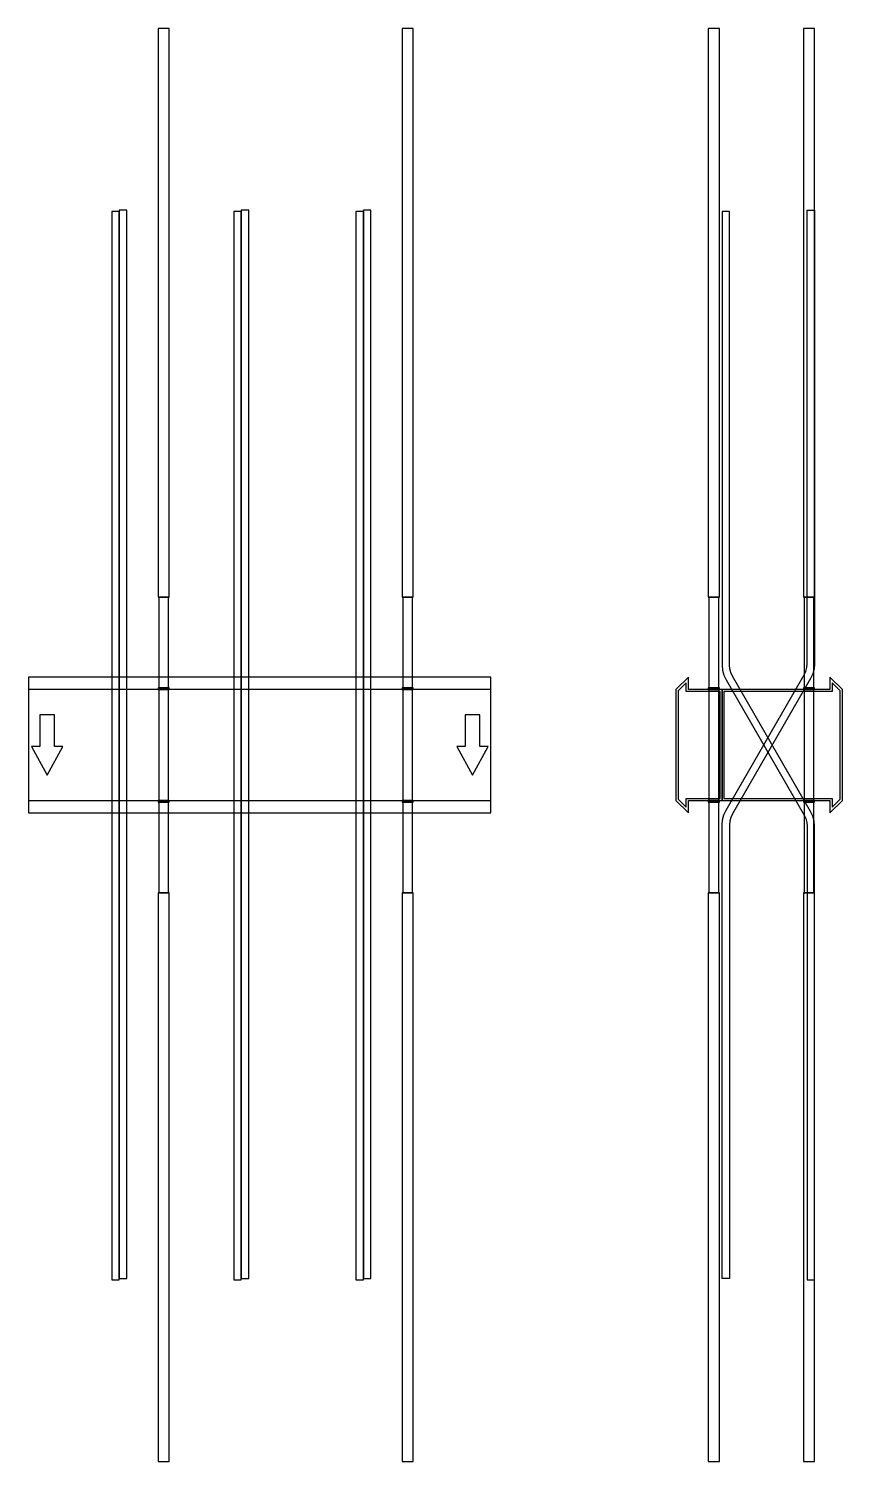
# Model space of a CAD drawing. Extents: x 0 to 880, y -775 to 775.
import ezdxf

# ---------------------------------------------------------------- set-up
doc = ezdxf.new("R2010")
doc.units = 0
doc.layers.add('Halfen', color=7, linetype='CONTINUOUS')

msp = doc.modelspace()

# ---------------------------------------------------------------- linework, layer by layer
at = {"layer": 'Halfen', "color": 7}
for points in [[(152, 160), (152, 775), (140, 775), (140, 160)], [(416, 160), (416, 775), (404, 775), (404, 160)], [(747, 160), (747, 775), (735, 775), (735, 160)], [(850, 160), (850, 775), (838, 775), (838, 160)], [(98, -578.609), (98, 577.25), (90, 577.25), (90, -578.609)], [(106, -577.251), (106, 578.609), (98, 578.609), (98, -577.251)], [(230, -578.609), (230, 577.25), (222, 577.25), (222, -578.609)], [(238, -577.251), (238, 578.609), (230, 578.609), (230, -577.251)], [(362, -578.609), (362, 577.25), (354, 577.25), (354, -578.609)], [(370, -577.251), (370, 578.609), (362, 578.609), (362, -577.251)], [(750, -577.251), (750, -86.497), (750.486, -80.941), (751.93, -75.553), (754.287, -70.497), (838.785, 75.856), (840.553, 79.648), (841.635, 83.689), (842, 87.856), (842, 578.609), (850, 578.609), (850, 87.856), (849.514, 82.3), (848.07, 76.912), (845.713, 71.856), (761.215, -74.497), (759.447, -78.289), (758.365, -82.33), (758, -86.497), (758, -577.251)], [(850, -578.609), (850, -87.856), (849.514, -82.3), (848.07, -76.912), (845.713, -71.856), (761.215, 74.497), (759.447, 78.289), (758.365, 82.33), (758, 86.497), (758, 577.25), (750, 577.25), (750, 86.497), (750.486, 80.941), (751.93, 75.553), (754.287, 70.497), (838.785, -75.856), (840.553, -79.648), (841.635, -83.689), (842, -87.856), (842, -578.609)], [(151.25, 62), (151.25, 160), (140.75, 160), (140.75, 62)], [(415.25, 62), (415.25, 160), (404.75, 160), (404.75, 62)], [(746.25, 62), (746.25, 160), (735.75, 160), (735.75, 62)], [(849.25, 62), (849.25, 160), (838.75, 160), (838.75, 62)], [(0, -73.5), (500, -73.5), (500, 73.5), (0, 73.5)], [(152, 60), (152, 62), (140, 62), (140, 60)], [(416, 60), (416, 62), (404, 62), (404, 60)], [(750, -60), (750, 60), (713.5, 60), (713.5, 73.5), (700, 60), (700, -60), (713.5, -73.5), (713.5, -60)], [(748, -58), (748, 58), (711, 58), (711, 67.25), (702.5, 58.75), (702.5, -58.75), (711, -67.25), (711, -58)], [(747, 60), (747, 62), (735, 62), (735, 60)], [(880, -60), (880, 60), (866.5, 73.5), (866.5, 60), (750, 60), (750, -60), (866.5, -60), (866.5, -73.5)], [(877.5, -58.75), (877.5, 58.75), (869, 67.25), (869, 58), (752, 58), (752, -58), (869, -58), (869, -67.25)], [(850, 60), (850, 62), (838, 62), (838, 60)], [(0, -60), (500, -60), (500, 60), (0, 60)], [(151.25, -60), (151.25, 60), (140.75, 60), (140.75, -60)], [(415.25, -60), (415.25, 60), (404.75, 60), (404.75, -60)], [(746.25, -60), (746.25, 60), (735.75, 60), (735.75, -60)], [(849.25, -60), (849.25, 60), (838.75, 60), (838.75, -60)], [(20, -32.5), (37, -1.5), (28, -1.5), (28, 32.5), (12, 32.5), (12, -1.5), (3, -1.5)], [(480, -32.5), (497, -1.5), (488, -1.5), (488, 32.5), (472, 32.5), (472, -1.5), (463, -1.5)], [(152, -62), (152, -60), (140, -60), (140, -62)], [(151.25, -160), (151.25, -62), (140.75, -62), (140.75, -160)], [(416, -62), (416, -60), (404, -60), (404, -62)], [(415.25, -160), (415.25, -62), (404.75, -62), (404.75, -160)], [(747, -62), (747, -60), (735, -60), (735, -62)], [(746.25, -160), (746.25, -62), (735.75, -62), (735.75, -160)], [(850, -62), (850, -60), (838, -60), (838, -62)], [(849.25, -160), (849.25, -62), (838.75, -62), (838.75, -160)], [(152, -775), (152, -160), (140, -160), (140, -775)], [(416, -775), (416, -160), (404, -160), (404, -775)], [(747, -775), (747, -160), (735, -160), (735, -775)], [(850, -775), (850, -160), (838, -160), (838, -775)]]:
    msp.add_lwpolyline(points, close=True, dxfattribs=at)

doc.saveas('drawing.dxf')
